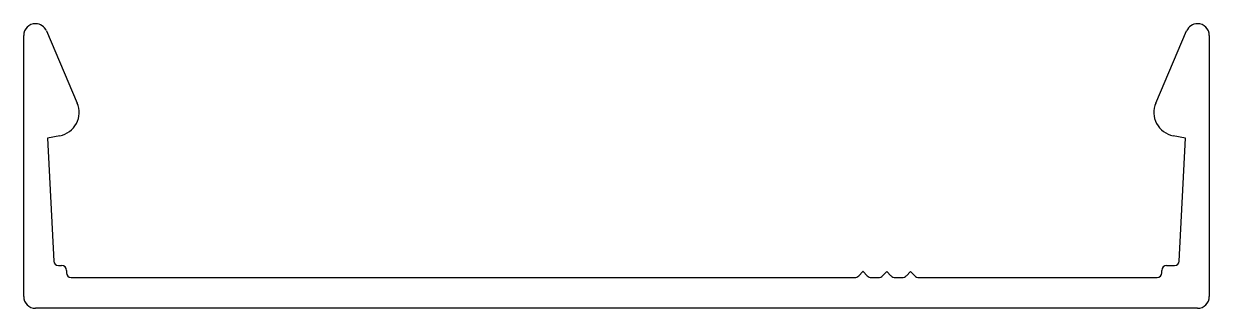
# Model space of a CAD drawing. Extents: x -24.7 to 25.3, y 8.8 to 20.8.
import ezdxf

# ---------------------------------------------------------------- set-up
doc = ezdxf.new("R2010")
doc.units = 0
doc.layers.get('0').update_dxf_attribs({"linetype": 'CONTINUOUS'})

msp = doc.modelspace()

# ---------------------------------------------------------------- linework, layer by layer
for p, q in [((-24.674, 9.284), (-24.674, 20.284)), ((-23.715, 20.481), (-22.415, 17.437)), ((23.066, 17.437), (24.366, 20.481)), ((25.326, 20.284), (25.326, 9.284)), ((-23.152, 16.061), (-23.674, 15.964)), ((24.326, 15.964), (23.803, 16.061)), ((-23.674, 15.964), (-23.41, 10.774)), ((24.061, 10.774), (24.326, 15.964)), ((-23.21, 10.584), (-23.074, 10.584)), ((23.526, 10.584), (23.861, 10.584)), ((-22.874, 10.384), (-22.874, 10.284)), ((-22.674, 10.084), (10.369, 10.084)), ((10.549, 10.157), (10.72, 10.329)), ((10.731, 10.329), (10.902, 10.157)), ((11.079, 10.084), (11.372, 10.084)), ((11.549, 10.157), (11.72, 10.329)), ((11.731, 10.329), (11.902, 10.157)), ((12.079, 10.084), (12.372, 10.084)), ((12.549, 10.157), (12.72, 10.329)), ((12.731, 10.329), (12.902, 10.157)), ((13.079, 10.084), (23.126, 10.084)), ((23.326, 10.284), (23.326, 10.384)), ((24.826, 8.784), (-24.174, 8.784))]:
    msp.add_line(p, q)
for centre, radius, start, end in [((-24.174, 20.284), 0.5, 90, 180), ((-24.174, 20.284), 0.5, 23.1256, 90), ((24.826, 20.284), 0.5, 90, 156.8744), ((24.826, 20.284), 0.5, 0, 90), ((-23.334, 17.044), 1, 280.4952, 23.1256), ((23.986, 17.044), 1, 156.8744, 259.5048), ((-23.21, 10.784), 0.2, 182.9207, 270), ((-23.074, 10.384), 0.2, 0, 90), ((23.526, 10.384), 0.2, 90, 180), ((23.861, 10.784), 0.2, 270, 357.0793), ((-22.674, 10.284), 0.2, 180, 270), ((10.372, 10.334), 0.25, 269.2889, 315.0006), ((10.726, 10.323), 0.008, 45.0006, 135.0006), ((11.079, 10.334), 0.25, 225.0006, 270.0006), ((11.372, 10.334), 0.25, 270.0006, 315.0006), ((11.726, 10.323), 0.008, 45.0006, 135.0006), ((12.079, 10.334), 0.25, 225.0006, 270.0006), ((12.372, 10.334), 0.25, 270.0006, 315.0006), ((12.725, 10.323), 0.008, 45.0006, 135.0006), ((13.079, 10.334), 0.25, 224.9979, 269.993), ((23.126, 10.284), 0.2, 270, 0), ((-24.174, 9.284), 0.5, 180, 270), ((24.826, 9.284), 0.5, 270, 0)]:
    msp.add_arc(centre, radius, start, end)

doc.saveas('drawing.dxf')
